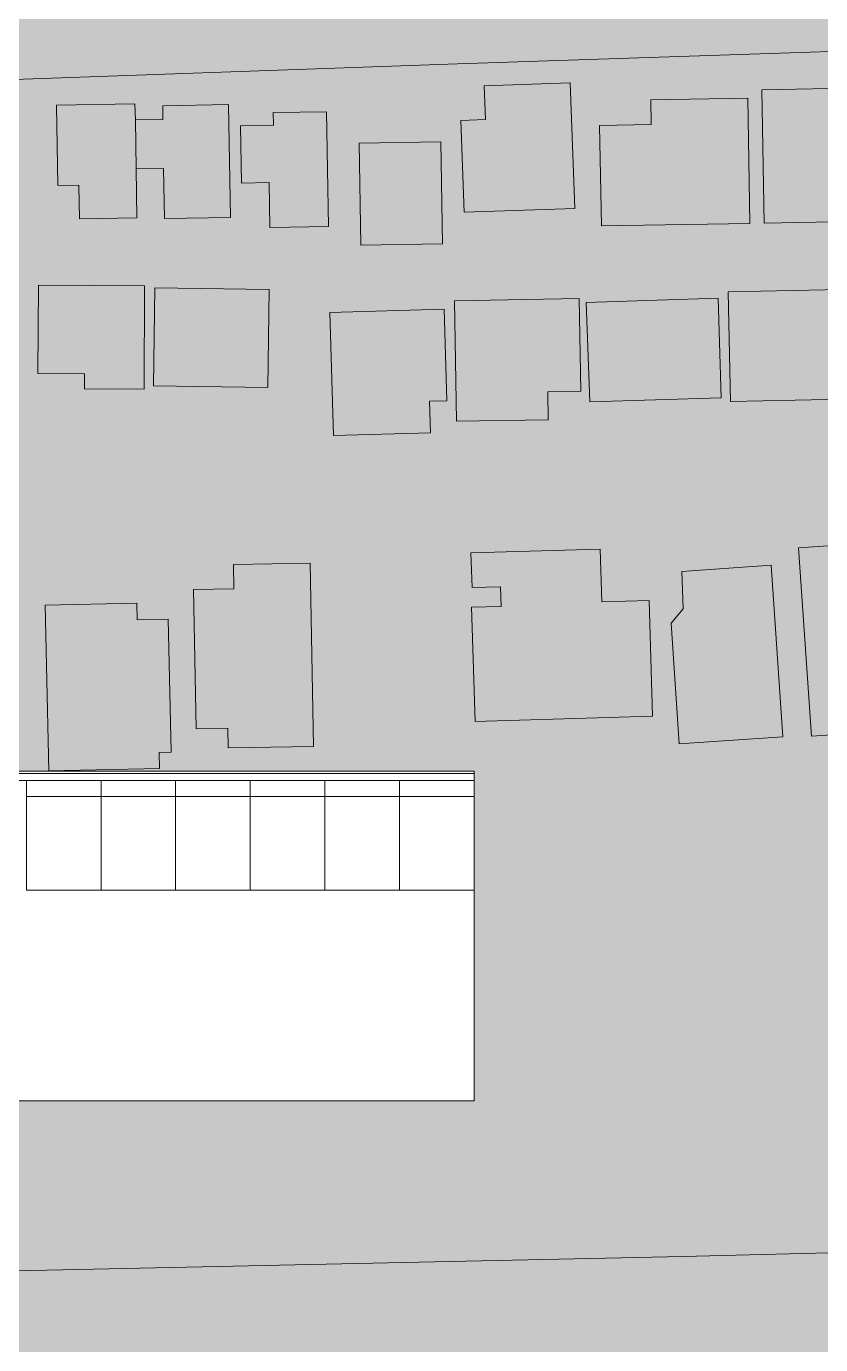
# Model space of a CAD drawing. Header units: millimetres. Extents: x -100577 to 287200, y -212120 to 238461.
# Drawn here: x 90043 to 157887, y -48115 to 64543 of the extents above; entities that cross this region are included whole.
import ezdxf

# ---------------------------------------------------------------- set-up
doc = ezdxf.new("R2010")
doc.units = ezdxf.units.MM
doc.layers.add('10_見えがかり', color=7, linetype='Continuous', lineweight=13)
doc.layers.add('30_敷地・外構', color=8, linetype='Continuous', lineweight=9)

msp = doc.modelspace()

# ---------------------------------------------------------------- hatches: boundary and pattern name
at = {"layer": '30_敷地・外構'}
for points in [[(203769, 214442), (243430, 177722), (287200, 133010), (281793, -51921), (240886, -149401), (236610, -153248), (133668, -201677), (129226, -203200), (92493, -208829), (80789, -210335), (60528, -212120), (29240, -207579), (4134, -203331), (-18461, -198214), (-25999, -196278), (-94564, -156949), (-100577, -152009), (-15558, -27277), (128293, -27286), (128295, 900), (83295, 903), (83298, 56906), (50292, 56910), (20297, 12904), (20298, 907), (3653, 908), (165571, 238461)], [(129253, 56572), (129152, 59464), (136494, 59731), (136879, 48986), (127451, 48652), (127162, 56498)], [(153056, 47733), (152854, 59126), (161561, 59278), (161620, 55641), (163332, 55672), (163467, 47923)], [(99351, 56553), (99423, 52355), (99480, 48170), (94586, 48089), (94534, 50979), (92716, 50943), (92602, 57819), (99314, 57936)], [(99423, 52355), (99351, 56553), (101709, 56594), (101690, 57759), (107301, 57857), (107475, 48212), (101842, 48118), (101767, 52394)], [(143419, 56165), (143385, 58275), (151661, 58413), (151842, 47702), (139163, 47489), (139009, 56082)], [(108422, 51138), (108340, 56047), (111152, 56097), (111137, 57170), (115683, 57246), (115854, 47438), (110833, 47342), (110773, 51186)], [(125454, 54687), (125600, 45972), (118618, 45852), (118472, 54568)], [(100141, 42366), (100094, 33536), (94995, 33567), (94998, 34856), (91023, 34887), (91068, 42429)], [(110783, 42042), (110667, 33688), (100901, 33827), (101023, 42189)], [(161050, 42090), (161244, 32710), (150181, 32489), (149987, 41868)], [(126789, 30792), (126604, 41097), (137258, 41286), (137392, 33359), (134574, 33301), (134616, 30929)], [(149125, 41315), (149397, 32805), (138159, 32443), (137872, 40951)], [(116282, 29566), (115971, 40099), (125717, 40384), (125955, 32554), (124487, 32508), (124566, 29813)], [(164812, 20570), (165892, 4467), (157098, 3885), (156011, 19980)], [(128073, 14897), (130598, 14971), (130556, 16653), (128109, 16580), (128021, 19538), (139057, 19870), (139201, 15360), (143230, 15478), (143525, 5583), (128368, 5130)], [(104535, 4521), (104325, 16426), (107773, 16487), (107737, 18560), (114288, 18676), (114565, 3013), (107274, 2885), (107245, 4569)], [(154665, 3814), (145808, 3218), (145108, 13550), (146135, 14777), (146042, 17969), (153676, 18490)], [(99467, 15262), (99499, 13815), (102150, 13873), (102402, 2521), (101382, 2499), (101412, 1134), (91970, 924), (91656, 15089)]]:
    msp.add_hatch(color=8, dxfattribs=at).paths.add_polyline_path(points)
h = msp.add_hatch(color=8, dxfattribs=at)
h.paths.add_polyline_path([(70282, 69208), (73678, 71132), (76317, 70450), (93200, 82502), (103771, 90731), (105768, 92615), (106777, 92004), (118470, 107202), (129044, 119708), (151079, 145305), (166377, 164634), (171339, 170679), (187222, 191434), (198287, 205506), (198078, 207155), (198177, 210842), (200714, 210457), (204131, 206947), (209556, 200562), (211126, 198649), (212482, 197237), (214840, 195221), (221884, 189362), (224838, 186553), (231279, 180241), (233222, 178925), (234263, 178290), (238253, 175499), (239941, 174138), (238464, 171834), (214170, 143332), (209158, 139971), (184288, 106392), (183979, 101792), (187006, 98886), (183026, 93882), (165710, 106978), (169774, 111252), (174631, 107899), (178917, 108658), (203772, 141801), (210006, 145863), (226839, 165530), (229045, 168160), (228927, 173575), (225566, 172052), (219062, 168983), (203918, 160611), (202180, 160000), (200039, 159685), (197647, 159569), (191232, 159714), (183101, 159307), (180096, 159014), (168070, 160235), (162297, 151659), (173068, 147577), (172196, 145262), (160706, 149611), (132461, 116785), (121949, 104357), (112883, 92798), (110862, 90177), (104210, 83405), (97491, 77480), (91406, 72674), (81313, 65672), (81914, 64349), (188765, 67869), (246789, 67840), (246782, 63340), (205026, 63372), (201918, 60300), (196541, 60911), (193812, 63375), (188843, 63379), (126860, 61341), (83293, 59800), (83292, 56906), (50292, 56910), (20297, 12904), (20297, 12689), (15591, 3143), (14532, 522), (14418, -2475), (17720, -43184), (25175, -42918), (79835, -42007), (146151, -40579), (241235, -38179), (246311, -38103), (247627, -49077), (261713, -83458), (157802, -94080), (165059, -133727), (125695, -141051), (124858, -140143), (118888, -141941), (123034, -155933), (127771, -172228), (146551, -170017), (170292, -167511), (174822, -166336), (176248, -172157), (171365, -173432), (147215, -175970), (104093, -181702), (47871, -189958), (8835, -196640), (5104, -198424), (4305, -197393), (3768, -190338), (6823, -189844), (32763, -185394), (35343, -181411), (31434, -162226), (28769, -160898), (-9298, -166488), (-10933, -168206), (-6545, -190414), (-10493, -191063), (-16166, -162327), (-26790, -120042), (-7087, -114418), (18234, -108159), (19924, -105794), (14653, -79967), (13291, -79523), (-25792, -92481), (-55265, -101098), (-56831, -103919), (-41582, -164299), (-39302, -166240), (-28153, -163917), (-27141, -168806), (-41869, -171872), (-45676, -172876), (-47156, -168101), (-45927, -165399), (-61931, -102078), (-67560, -103570), (-63454, -97546), (-48680, -93970), (-27191, -87693), (-10340, -82620), (13576, -74692), (11129, -62713), (4852, -55163), (-7350, -55899), (-35297, -58585), (-37038, -58790), (-28960, -46939), (-8208, -44936), (7056, -44015), (3105, -3032), (841, -3218), (7523, 6586), (10188, 6878), (11706, 9733), (14902, 15113), (16647, 17889), (22188, 25269), (30756, 36199), (31078, 37246), (31976, 38564), (31568, 38842), (31589, 38911), (30327, 40042), (49726, 68503)])
h.paths.add_polyline_path([(249687, -79170), (252259, -74874), (242638, -51401), (239776, -49214), (181561, -50672), (180362, -51600), (186760, -82836), (189880, -85279)], flags=0)
h.paths.add_polyline_path([(122432, -172857), (117492, -157794), (113402, -143592), (102609, -146842), (107949, -173033), (109906, -174334)], flags=0)
h.paths.add_polyline_path([(102997, -140548), (124602, -135154), (156696, -129184), (157833, -127530), (155666, -115697), (153986, -115090), (100254, -125532), (98538, -126917), (100982, -138868)], flags=0)
h.paths.add_polyline_path([(181054, -86178), (182290, -83402), (175966, -52507), (173537, -50882), (151096, -51446), (149632, -53415), (155735, -84812), (159728, -88359)], flags=0)
h.paths.add_polyline_path([(99494, -121611), (153219, -111162), (154579, -109775), (152277, -97195), (149896, -96120), (96587, -107524), (94891, -109028), (97242, -120535)], flags=0)
h.paths.add_polyline_path([(75897, -176990), (78242, -179444), (101889, -175966), (103551, -173925), (87364, -94627), (84320, -93101), (61965, -97605), (60073, -99694), (67162, -133433)], flags=0)
h.paths.add_polyline_path([(95750, -103619), (148859, -92259), (150734, -89645), (148254, -79377), (145045, -77400), (93522, -88309), (91196, -90896), (93506, -102243)], flags=0)
h.paths.add_polyline_path([(43383, -180823), (48032, -183882), (70055, -180647), (71982, -177742), (63246, -134235), (56562, -102429), (52408, -99534), (29809, -104087), (28183, -106324)], flags=0)
h.paths.add_polyline_path([(89322, -81754), (91291, -82656), (145232, -71229), (146664, -69541), (143755, -54562), (140928, -51687), (84918, -52894), (83660, -53993)], flags=0)
h.paths.add_polyline_path([(26105, -96137), (28627, -98207), (83132, -87229), (85409, -85025), (82983, -73164), (80492, -71618), (25091, -79979), (23284, -82315)], flags=0)
h.paths.add_polyline_path([(8662, -116697), (16956, -155944), (19718, -157182), (28042, -155956), (29652, -153514), (21590, -113993), (19195, -112036), (11433, -113953)], flags=0)
h.paths.add_polyline_path([(-14901, -146868), (-13247, -153270), (-11596, -160014), (-10031, -161553), (11083, -158450), (13058, -154408), (5242, -117420), (2043, -116282), (-6056, -118287), (-18134, -121727), (-20359, -125135)], flags=0)
h.paths.add_polyline_path([(21655, -74326), (23827, -76130), (79893, -67671), (81368, -65237), (79190, -54559), (77564, -53035), (26041, -53902), (19126, -61936)], flags=0)
h.paths.add_polyline_path([(189981, 189290), (174073, 168504), (169859, 162049), (180101, 161023), (182960, 161292), (191203, 161711), (197626, 161561), (199848, 161671), (201703, 161947), (203092, 162440), (218117, 170742), (225532, 174554), (228862, 176201), (228828, 177752), (222409, 184046), (219561, 186746), (212587, 192549), (210073, 194689), (208505, 196332), (206877, 198317), (203663, 202101), (200069, 202133)], flags=0)
h.paths.add_polyline_path([(11099, -3879), (11053, -3475), (10631, -2734), (9457, -2858), (9313, -4172), (12772, -42208), (13097, -42586), (13413, -42770), (14294, -42686), (14446, -42064)], flags=0)

# ---------------------------------------------------------------- linework, layer by layer
at = {"layer": '10_見えがかり'}
for points in [[(128292, 897), (128292, 697), (83292, 700), (83292, 900), (128292, 897)], [(128292, 695), (128292, 97), (83292, 100), (83292, 688)], [(96417, -1281), (90044, -1280), (90044, 98)], [(102791, -1281), (96419, -1281), (96419, 97)], [(102793, -1281), (102793, 97)], [(115541, -1282), (109168, -1282), (109168, 96)], [(115543, -1282), (115543, 96)], [(128292, 95), (128292, -1283), (121917, -1282), (121917, 96)], [(96416, -9281), (90044, -9280), (90044, -1282)], [(102791, -9281), (96418, -9281), (96419, -1283)], [(109166, -1282), (102793, -1281)], [(109165, -9282), (102793, -9281), (102793, -1283)], [(115540, -9282), (109167, -9282), (109168, -1284)], [(121915, -9282), (115542, -9282), (115543, -1284)], [(121915, -1282), (115543, -1282)], [(128292, -1285), (128291, -9283), (121917, -9282), (121917, -1284)], [(128291, -9285), (128290, -27283), (-24701, -27273), (-24700, -9275)]]:
    msp.add_lwpolyline(points, dxfattribs=at)
at = {"layer": '30_敷地・外構'}
for points in [[(236610, -153248), (133668, -201677), (129226, -203200), (92493, -208829), (80789, -210335), (60528, -212120), (29240, -207579), (4134, -203331), (-18461, -198214), (-25999, -196278), (-94564, -156949), (-100577, -152009), (-15558, -27277), (128293, -27286), (128295, 900), (83295, 903), (83298, 56906), (50292, 56910), (20297, 12904), (20298, 907), (3653, 908), (165571, 238461)], [(188843, 63379), (126860, 61341), (83293, 59800), (83292, 56906), (50292, 56910), (20297, 12904), (20297, 12689), (15591, 3143), (14532, 522), (14418, -2475), (17720, -43184), (25175, -42918), (79835, -42007), (146151, -40579), (241235, -38179)], [(129253, 56572), (129152, 59464), (136494, 59731), (136879, 48986), (127451, 48652), (127162, 56498), (129253, 56572)], [(153056, 47733), (152854, 59126), (161561, 59278), (161620, 55641), (163332, 55672), (163467, 47923), (153056, 47733)], [(99351, 56553), (99423, 52355), (99480, 48170), (94586, 48089), (94534, 50979), (92716, 50943), (92602, 57819), (99314, 57936), (99351, 56553)], [(99423, 52355), (99351, 56553), (101709, 56594), (101690, 57759), (107301, 57857), (107475, 48212), (101842, 48118), (101767, 52394), (99423, 52355)], [(143419, 56165), (143385, 58275), (151661, 58413), (151842, 47702), (139163, 47489), (139009, 56082), (143419, 56165)], [(108422, 51138), (108340, 56047), (111152, 56097), (111137, 57170), (115683, 57246), (115854, 47438), (110833, 47342), (110773, 51186), (108422, 51138)], [(125454, 54687), (125600, 45972), (118618, 45852), (118472, 54568), (125454, 54687)], [(100141, 42366), (100094, 33536), (94995, 33567), (94998, 34856), (91023, 34887), (91068, 42429), (100141, 42366)], [(110783, 42042), (110667, 33688), (100901, 33827), (101023, 42189), (110783, 42042)], [(161050, 42090), (161244, 32710), (150181, 32489), (149987, 41868), (161050, 42090)], [(126789, 30792), (126604, 41097), (137258, 41286), (137392, 33359), (134574, 33301), (134616, 30929), (126789, 30792)], [(149125, 41315), (149397, 32805), (138159, 32443), (137872, 40951), (149125, 41315)], [(116282, 29566), (115971, 40099), (125717, 40384), (125955, 32554), (124487, 32508), (124566, 29813), (116282, 29566)], [(164812, 20570), (165892, 4467), (157098, 3885), (156011, 19980), (164812, 20570)], [(128073, 14897), (130598, 14971), (130556, 16653), (128109, 16580), (128021, 19538), (139057, 19870), (139201, 15360), (143230, 15478), (143525, 5583), (128368, 5130), (128073, 14897)], [(104535, 4521), (104325, 16426), (107773, 16487), (107737, 18560), (114288, 18676), (114565, 3013), (107274, 2885), (107245, 4569), (104535, 4521)], [(154665, 3814), (145808, 3218), (145108, 13550), (146135, 14777), (146042, 17969), (153676, 18490), (154665, 3814)], [(99467, 15262), (99499, 13815), (102150, 13873), (102402, 2521), (101382, 2499), (101412, 1134), (91970, 924), (91656, 15089), (99467, 15262)]]:
    msp.add_lwpolyline(points, dxfattribs=at)

doc.saveas('drawing.dxf')
